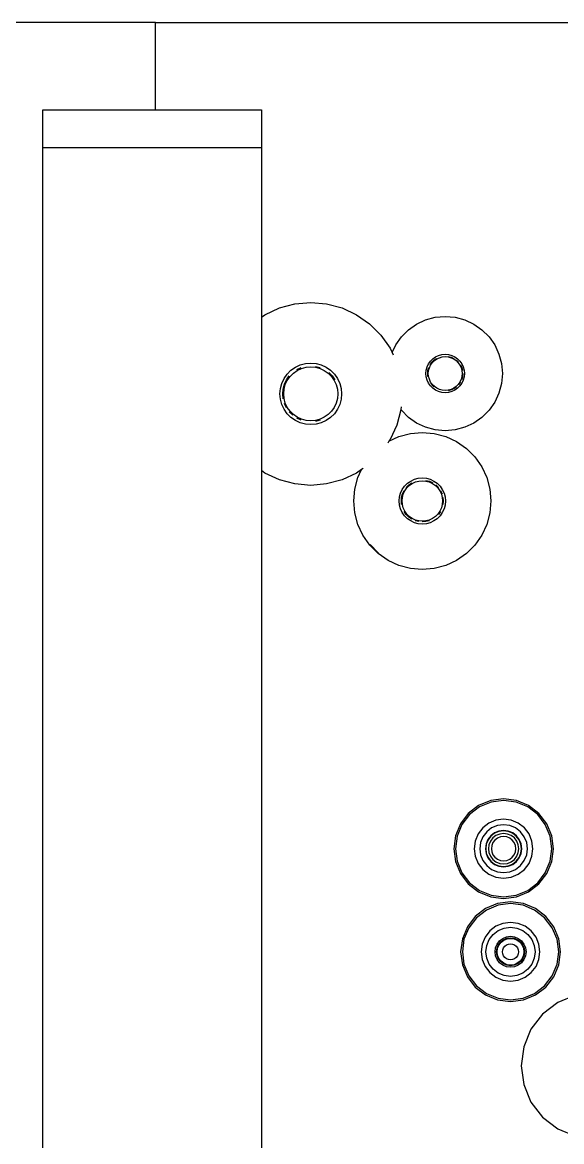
# Model space of a CAD drawing. Header units: metres. Extents: x 217 to 1422, y -179 to 129.
# Drawn here: x 1357.719 to 1358.089, y 64.694 to 65.462 of the extents above; entities that cross this region are included whole.
import ezdxf

# ---------------------------------------------------------------- set-up
doc = ezdxf.new("R2010")
doc.units = ezdxf.units.M
doc.header["$LTSCALE"] = 0.5
doc.header["$MEASUREMENT"] = 0
doc.layers.add('+1', color=255, linetype='Continuous')

# ---------------------------------------------------------------- blocks, each defined once
blk = doc.blocks.new('Chemistry Lab table pl')
at = {"layer": '+1', "transparency": 33554687}
for p, q in [((2.27776, 4.09844), (2.27776, 4.77344)), ((2.94554, 4.38648), (2.95054, 4.37438)), ((3.03737, 4.37438), (3.04238, 4.38648)), ((2.9069, 4.37507), (2.89865, 4.37165)), ((2.9072, 4.37395), (2.89923, 4.37065)), ((2.91576, 4.37624), (2.9069, 4.37507)), ((2.91576, 4.37508), (2.9072, 4.37395)), ((2.92462, 4.37507), (2.91576, 4.37624)), ((2.92432, 4.37395), (2.91576, 4.37508)), ((2.9323, 4.37065), (2.92432, 4.37395)), ((2.93287, 4.37165), (2.92462, 4.37507)), ((2.95054, 4.37438), (2.95851, 4.364)), ((3.02941, 4.364), (3.03737, 4.37438)), ((2.82788, 4.36688), (2.82079, 4.36144)), ((2.82845, 4.36588), (2.82161, 4.36063)), ((2.83613, 4.3703), (2.82788, 4.36688)), ((2.83643, 4.36918), (2.82845, 4.36588)), ((2.84499, 4.37147), (2.83613, 4.3703)), ((2.84499, 4.37031), (2.83643, 4.36918)), ((2.85385, 4.3703), (2.84499, 4.37147)), ((2.85355, 4.36918), (2.84499, 4.37031)), ((2.86152, 4.36588), (2.85355, 4.36918)), ((2.8621, 4.36688), (2.85385, 4.3703)), ((2.86837, 4.36063), (2.86152, 4.36588)), ((2.86919, 4.36144), (2.8621, 4.36688)), ((2.89156, 4.36621), (2.88612, 4.35912)), ((2.89238, 4.36539), (2.88712, 4.35855)), ((2.89865, 4.37165), (2.89156, 4.36621)), ((2.89923, 4.37065), (2.89238, 4.36539)), ((2.93914, 4.36539), (2.9323, 4.37065)), ((2.93996, 4.36621), (2.93287, 4.37165)), ((2.9444, 4.35855), (2.93914, 4.36539)), ((2.9454, 4.35912), (2.93996, 4.36621)), ((2.82079, 4.36144), (2.81535, 4.35436)), ((2.82161, 4.36063), (2.81635, 4.35378)), ((2.83977, 4.35673), (2.8349, 4.35471)), ((2.84499, 4.35741), (2.83977, 4.35673)), ((2.85021, 4.35673), (2.84499, 4.35741)), ((2.85507, 4.35471), (2.85021, 4.35673)), ((2.87362, 4.35378), (2.86837, 4.36063)), ((2.87463, 4.35436), (2.86919, 4.36144)), ((2.88612, 4.35912), (2.8827, 4.35087)), ((2.88712, 4.35855), (2.88382, 4.35057)), ((2.90568, 4.35948), (2.9015, 4.35627)), ((2.90384, 4.35394), (2.90733, 4.35662)), ((2.91054, 4.3615), (2.90568, 4.35948)), ((2.90733, 4.35662), (2.9114, 4.3583)), ((2.91576, 4.36218), (2.91054, 4.3615)), ((2.9114, 4.3583), (2.91576, 4.35888)), ((2.92098, 4.3615), (2.91576, 4.36218)), ((2.91576, 4.35888), (2.92013, 4.3583)), ((2.92013, 4.3583), (2.92419, 4.35662)), ((2.92585, 4.35948), (2.92098, 4.3615)), ((2.92419, 4.35662), (2.92769, 4.35394)), ((2.93002, 4.35627), (2.92585, 4.35948)), ((2.9477, 4.35057), (2.9444, 4.35855)), ((2.94882, 4.35087), (2.9454, 4.35912)), ((2.95851, 4.364), (2.96889, 4.35604)), ((3.01902, 4.35604), (3.02941, 4.364)), ((2.81535, 4.35436), (2.81193, 4.3461)), ((2.81635, 4.35378), (2.81305, 4.3458)), ((2.83073, 4.35151), (2.82752, 4.34733)), ((2.8349, 4.35471), (2.83073, 4.35151)), ((2.83339, 4.34884), (2.83079, 4.34544)), ((2.83679, 4.35145), (2.83339, 4.34884)), ((2.84074, 4.35308), (2.83679, 4.35145)), ((2.84176, 4.34928), (2.83876, 4.34804)), ((2.84181, 4.3491), (2.83885, 4.34788)), ((2.84499, 4.35364), (2.84074, 4.35308)), ((2.84499, 4.3497), (2.84176, 4.34928)), ((2.84499, 4.34952), (2.84181, 4.3491)), ((2.84923, 4.35308), (2.84499, 4.35364)), ((2.84821, 4.34928), (2.84499, 4.3497)), ((2.84817, 4.3491), (2.84499, 4.34952)), ((2.85113, 4.34788), (2.84817, 4.3491)), ((2.85122, 4.34804), (2.84821, 4.34928)), ((2.85319, 4.35145), (2.84923, 4.35308)), ((2.85658, 4.34884), (2.85319, 4.35145)), ((2.85925, 4.35151), (2.85507, 4.35471)), ((2.85919, 4.34544), (2.85658, 4.34884)), ((2.86246, 4.34733), (2.85925, 4.35151)), ((2.87693, 4.3458), (2.87362, 4.35378)), ((2.87804, 4.3461), (2.87463, 4.35436)), ((2.8827, 4.35087), (2.88154, 4.34201)), ((2.88382, 4.35057), (2.88269, 4.34201)), ((2.89829, 4.3521), (2.89628, 4.34723)), ((2.9015, 4.35627), (2.89829, 4.3521)), ((2.89947, 4.34638), (2.90116, 4.35044)), ((2.90116, 4.35044), (2.90384, 4.35394)), ((2.90657, 4.34732), (2.90825, 4.34952)), ((2.90748, 4.34679), (2.909, 4.34877)), ((2.90825, 4.34952), (2.91045, 4.35121)), ((2.909, 4.34877), (2.91098, 4.35029)), ((2.90928, 4.3485), (2.91118, 4.34995)), ((2.91045, 4.35121), (2.91301, 4.35227)), ((2.91098, 4.35029), (2.91329, 4.35125)), ((2.91118, 4.34995), (2.91339, 4.35087)), ((2.91301, 4.35227), (2.91576, 4.35263)), ((2.91329, 4.35125), (2.91576, 4.35157)), ((2.91339, 4.35087), (2.91576, 4.35118)), ((2.91576, 4.35263), (2.91851, 4.35227)), ((2.91576, 4.35157), (2.91824, 4.35125)), ((2.91576, 4.35118), (2.91813, 4.35087)), ((2.91813, 4.35087), (2.92035, 4.34995)), ((2.91824, 4.35125), (2.92054, 4.35029)), ((2.91851, 4.35227), (2.92107, 4.35121)), ((2.92035, 4.34995), (2.92224, 4.3485)), ((2.92054, 4.35029), (2.92252, 4.34877)), ((2.92101, 4.35109), (2.92318, 4.34943)), ((2.92107, 4.35121), (2.92327, 4.34952)), ((2.92252, 4.34877), (2.92404, 4.34679)), ((2.92327, 4.34952), (2.92496, 4.34732)), ((2.92769, 4.35394), (2.93037, 4.35044)), ((2.93323, 4.3521), (2.93002, 4.35627)), ((2.93037, 4.35044), (2.93205, 4.34638)), ((2.93524, 4.34723), (2.93323, 4.3521)), ((2.94883, 4.34201), (2.9477, 4.35057)), ((2.94998, 4.34201), (2.94882, 4.35087)), ((2.96889, 4.35604), (2.98098, 4.35103)), ((2.98098, 4.35103), (2.99396, 4.34932)), ((2.99396, 4.34932), (3.00693, 4.35103)), ((3.00693, 4.35103), (3.01902, 4.35604)), ((2.81193, 4.3461), (2.81076, 4.33724)), ((2.81305, 4.3458), (2.81192, 4.33724)), ((2.82551, 4.34246), (2.82482, 4.33724)), ((2.82752, 4.34733), (2.82551, 4.34246)), ((2.82915, 4.34149), (2.82859, 4.33724)), ((2.83079, 4.34544), (2.82915, 4.34149)), ((2.8342, 4.34347), (2.83295, 4.34047)), ((2.83435, 4.34338), (2.83313, 4.34042)), ((2.83618, 4.34606), (2.8342, 4.34347)), ((2.83631, 4.34593), (2.83435, 4.34338)), ((2.83596, 4.34246), (2.83492, 4.33994)), ((2.83762, 4.34462), (2.83596, 4.34246)), ((2.83876, 4.34804), (2.83618, 4.34606)), ((2.83885, 4.34788), (2.83631, 4.34593)), ((2.83771, 4.34145), (2.83687, 4.33942)), ((2.83978, 4.34627), (2.83762, 4.34462)), ((2.83904, 4.34319), (2.83771, 4.34145)), ((2.84078, 4.34452), (2.83904, 4.34319)), ((2.84229, 4.34731), (2.83978, 4.34627)), ((2.84281, 4.34536), (2.84078, 4.34452)), ((2.84499, 4.34767), (2.84229, 4.34731)), ((2.84499, 4.34565), (2.84281, 4.34536)), ((2.84769, 4.34731), (2.84499, 4.34767)), ((2.84716, 4.34536), (2.84499, 4.34565)), ((2.84919, 4.34452), (2.84716, 4.34536)), ((2.8502, 4.34627), (2.84769, 4.34731)), ((2.85093, 4.34319), (2.84919, 4.34452)), ((2.85236, 4.34462), (2.8502, 4.34627)), ((2.85227, 4.34145), (2.85093, 4.34319)), ((2.85367, 4.34593), (2.85113, 4.34788)), ((2.8538, 4.34606), (2.85122, 4.34804)), ((2.85311, 4.33942), (2.85227, 4.34145)), ((2.85402, 4.34246), (2.85236, 4.34462)), ((2.85562, 4.34338), (2.85367, 4.34593)), ((2.85578, 4.34347), (2.8538, 4.34606)), ((2.85506, 4.33994), (2.85402, 4.34246)), ((2.85685, 4.34042), (2.85562, 4.34338)), ((2.85702, 4.34047), (2.85578, 4.34347)), ((2.86083, 4.34149), (2.85919, 4.34544)), ((2.86139, 4.33724), (2.86083, 4.34149)), ((2.86447, 4.34246), (2.86246, 4.34733)), ((2.86516, 4.33724), (2.86447, 4.34246)), ((2.87805, 4.33724), (2.87693, 4.3458)), ((2.87921, 4.33724), (2.87804, 4.3461)), ((2.88154, 4.34201), (2.8827, 4.33315)), ((2.88269, 4.34201), (2.88382, 4.33345)), ((2.89628, 4.34723), (2.89559, 4.34201)), ((2.89559, 4.34201), (2.89628, 4.33679)), ((2.8989, 4.34201), (2.89947, 4.34638)), ((2.89947, 4.33765), (2.8989, 4.34201)), ((2.90514, 4.34201), (2.90551, 4.34476)), ((2.90551, 4.33926), (2.90514, 4.34201)), ((2.90551, 4.34476), (2.90657, 4.34732)), ((2.9062, 4.34201), (2.90653, 4.34449)), ((2.90653, 4.33954), (2.9062, 4.34201)), ((2.90653, 4.34449), (2.90748, 4.34679)), ((2.90659, 4.34201), (2.90691, 4.34439)), ((2.90691, 4.33964), (2.90659, 4.34201)), ((2.90691, 4.34439), (2.90782, 4.3466)), ((2.90782, 4.3466), (2.90928, 4.3485)), ((2.91029, 4.34201), (2.91048, 4.34343)), ((2.91048, 4.3406), (2.91029, 4.34201)), ((2.91048, 4.34343), (2.91102, 4.34475)), ((2.91102, 4.34475), (2.91189, 4.34588)), ((2.91189, 4.34588), (2.91303, 4.34675)), ((2.91303, 4.34675), (2.91435, 4.3473)), ((2.91435, 4.3473), (2.91576, 4.34749)), ((2.91576, 4.34749), (2.91718, 4.3473)), ((2.91718, 4.3473), (2.9185, 4.34675)), ((2.9185, 4.34675), (2.91963, 4.34588)), ((2.91963, 4.34588), (2.9205, 4.34475)), ((2.9205, 4.34475), (2.92105, 4.34343)), ((2.92105, 4.34343), (2.92123, 4.34201)), ((2.92123, 4.34201), (2.92105, 4.3406)), ((2.92224, 4.3485), (2.9237, 4.3466)), ((2.9237, 4.3466), (2.92462, 4.34439)), ((2.92404, 4.34679), (2.925, 4.34449)), ((2.92462, 4.34439), (2.92493, 4.34201)), ((2.92493, 4.34201), (2.92462, 4.33964)), ((2.92496, 4.34732), (2.92602, 4.34476)), ((2.925, 4.34449), (2.92532, 4.34201)), ((2.92532, 4.34201), (2.925, 4.33954)), ((2.92602, 4.34476), (2.92638, 4.34201)), ((2.92638, 4.34201), (2.92602, 4.33926)), ((2.93205, 4.34638), (2.93263, 4.34201)), ((2.93263, 4.34201), (2.93205, 4.33765)), ((2.93593, 4.34201), (2.93524, 4.34723)), ((2.93524, 4.33679), (2.93593, 4.34201)), ((2.9477, 4.33345), (2.94883, 4.34201)), ((2.94882, 4.33315), (2.94998, 4.34201)), ((2.49921, 4.33118), (2.50541, 4.33407)), ((2.50541, 4.33407), (2.51201, 4.33584)), ((2.51201, 4.33584), (2.51883, 4.33644)), ((2.51883, 4.33644), (2.52564, 4.33584)), ((2.52564, 4.33584), (2.53225, 4.33407)), ((2.53225, 4.33407), (2.53845, 4.33118)), ((2.81076, 4.33724), (2.81193, 4.32839)), ((2.81192, 4.33724), (2.81305, 4.32869)), ((2.82482, 4.33724), (2.82551, 4.33202)), ((2.82859, 4.33724), (2.82915, 4.333)), ((2.83295, 4.34047), (2.83253, 4.33724)), ((2.83253, 4.33724), (2.83295, 4.33402)), ((2.83313, 4.34042), (2.83271, 4.33724)), ((2.83271, 4.33724), (2.83313, 4.33407)), ((2.83295, 4.33402), (2.8342, 4.33101)), ((2.83313, 4.33407), (2.83435, 4.33111)), ((2.83492, 4.33994), (2.83456, 4.33724)), ((2.83456, 4.33724), (2.83492, 4.33455)), ((2.83492, 4.33455), (2.83596, 4.33203)), ((2.83687, 4.33942), (2.83658, 4.33724)), ((2.83658, 4.33724), (2.83687, 4.33507)), ((2.83687, 4.33507), (2.83771, 4.33304)), ((2.85227, 4.33304), (2.85311, 4.33507)), ((2.85339, 4.33724), (2.85311, 4.33942)), ((2.85311, 4.33507), (2.85339, 4.33724)), ((2.85402, 4.33203), (2.85506, 4.33455)), ((2.85541, 4.33724), (2.85506, 4.33994)), ((2.85506, 4.33455), (2.85541, 4.33724)), ((2.85562, 4.33111), (2.85685, 4.33407)), ((2.85578, 4.33101), (2.85702, 4.33402)), ((2.85727, 4.33724), (2.85685, 4.34042)), ((2.85685, 4.33407), (2.85727, 4.33724)), ((2.85745, 4.33724), (2.85702, 4.34047)), ((2.85702, 4.33402), (2.85745, 4.33724)), ((2.86083, 4.333), (2.86139, 4.33724)), ((2.86447, 4.33202), (2.86516, 4.33724)), ((2.87693, 4.32869), (2.87805, 4.33724)), ((2.87804, 4.32839), (2.87921, 4.33724)), ((2.88382, 4.33345), (2.88712, 4.32548)), ((2.89628, 4.33679), (2.89829, 4.33193)), ((2.90116, 4.33358), (2.89947, 4.33765)), ((2.90384, 4.33009), (2.90116, 4.33358)), ((2.90657, 4.3367), (2.90551, 4.33926)), ((2.90748, 4.33723), (2.90653, 4.33954)), ((2.90825, 4.3345), (2.90657, 4.3367)), ((2.90782, 4.33743), (2.90691, 4.33964)), ((2.909, 4.33525), (2.90748, 4.33723)), ((2.90928, 4.33553), (2.90782, 4.33743)), ((2.91045, 4.33282), (2.90825, 4.3345)), ((2.91098, 4.33373), (2.909, 4.33525)), ((2.91118, 4.33407), (2.90928, 4.33553)), ((2.91102, 4.33928), (2.91048, 4.3406)), ((2.91329, 4.33278), (2.91098, 4.33373)), ((2.91189, 4.33814), (2.91102, 4.33928)), ((2.91339, 4.33316), (2.91118, 4.33407)), ((2.91303, 4.33727), (2.91189, 4.33814)), ((2.91435, 4.33673), (2.91303, 4.33727)), ((2.91576, 4.33654), (2.91435, 4.33673)), ((2.91718, 4.33673), (2.91576, 4.33654)), ((2.9185, 4.33727), (2.91718, 4.33673)), ((2.92035, 4.33407), (2.91813, 4.33316)), ((2.92054, 4.33373), (2.91824, 4.33278)), ((2.91963, 4.33814), (2.9185, 4.33727)), ((2.9205, 4.33928), (2.91963, 4.33814)), ((2.92224, 4.33553), (2.92035, 4.33407)), ((2.92105, 4.3406), (2.9205, 4.33928)), ((2.92252, 4.33525), (2.92054, 4.33373)), ((2.92327, 4.3345), (2.92107, 4.33282)), ((2.9237, 4.33743), (2.92224, 4.33553)), ((2.92404, 4.33723), (2.92252, 4.33525)), ((2.92496, 4.3367), (2.92327, 4.3345)), ((2.92462, 4.33964), (2.9237, 4.33743)), ((2.925, 4.33954), (2.92404, 4.33723)), ((2.92602, 4.33926), (2.92496, 4.3367)), ((2.93037, 4.33358), (2.92769, 4.33009)), ((2.93205, 4.33765), (2.93037, 4.33358)), ((2.93323, 4.33193), (2.93524, 4.33679)), ((2.9444, 4.32548), (2.9477, 4.33345)), ((2.48877, 4.32242), (2.4936, 4.32726)), ((2.4936, 4.32726), (2.49921, 4.33118)), ((2.53845, 4.33118), (2.54405, 4.32726)), ((2.54405, 4.32726), (2.54889, 4.32242)), ((2.58278, 4.32227), (2.59022, 4.32574)), ((2.59022, 4.32574), (2.59814, 4.32786)), ((2.59814, 4.32786), (2.60632, 4.32858)), ((2.60632, 4.32858), (2.6145, 4.32786)), ((2.6145, 4.32786), (2.62242, 4.32574)), ((2.62242, 4.32574), (2.62986, 4.32227)), ((2.81193, 4.32839), (2.81535, 4.32013)), ((2.81305, 4.32869), (2.81635, 4.32071)), ((2.82551, 4.33202), (2.82752, 4.32716)), ((2.82752, 4.32716), (2.83073, 4.32298)), ((2.82915, 4.333), (2.83079, 4.32905)), ((2.83079, 4.32905), (2.83339, 4.32565)), ((2.8342, 4.33101), (2.83618, 4.32843)), ((2.83435, 4.33111), (2.83631, 4.32856)), ((2.83596, 4.33203), (2.83762, 4.32987)), ((2.83618, 4.32843), (2.83876, 4.32645)), ((2.83631, 4.32856), (2.83885, 4.32661)), ((2.83762, 4.32987), (2.83978, 4.32822)), ((2.83771, 4.33304), (2.83904, 4.3313)), ((2.83876, 4.32645), (2.84176, 4.32521)), ((2.83885, 4.32661), (2.84181, 4.32538)), ((2.83904, 4.3313), (2.84078, 4.32996)), ((2.83978, 4.32822), (2.84229, 4.32717)), ((2.84078, 4.32996), (2.84281, 4.32912)), ((2.84229, 4.32717), (2.84499, 4.32682)), ((2.84281, 4.32912), (2.84499, 4.32884)), ((2.84499, 4.32884), (2.84716, 4.32912)), ((2.84499, 4.32682), (2.84769, 4.32717)), ((2.84716, 4.32912), (2.84919, 4.32996)), ((2.84769, 4.32717), (2.8502, 4.32822)), ((2.84817, 4.32538), (2.85113, 4.32661)), ((2.84821, 4.32521), (2.85122, 4.32645)), ((2.84919, 4.32996), (2.85093, 4.3313)), ((2.8502, 4.32822), (2.85236, 4.32987)), ((2.85093, 4.3313), (2.85227, 4.33304)), ((2.85113, 4.32661), (2.85367, 4.32856)), ((2.85122, 4.32645), (2.8538, 4.32843)), ((2.85236, 4.32987), (2.85402, 4.33203)), ((2.85367, 4.32856), (2.85562, 4.33111)), ((2.8538, 4.32843), (2.85578, 4.33101)), ((2.85658, 4.32565), (2.85919, 4.32905)), ((2.85919, 4.32905), (2.86083, 4.333)), ((2.85925, 4.32298), (2.86246, 4.32716)), ((2.86246, 4.32716), (2.86447, 4.33202)), ((2.87362, 4.32071), (2.87693, 4.32869)), ((2.87463, 4.32013), (2.87804, 4.32839)), ((2.8827, 4.33315), (2.88612, 4.3249)), ((2.89829, 4.33193), (2.9015, 4.32775)), ((2.9015, 4.32775), (2.90568, 4.32454)), ((2.90733, 4.32741), (2.90384, 4.33009)), ((2.9114, 4.32572), (2.90733, 4.32741)), ((2.91301, 4.33176), (2.91045, 4.33282)), ((2.91576, 4.32515), (2.9114, 4.32572)), ((2.91576, 4.33139), (2.91301, 4.33176)), ((2.91576, 4.33245), (2.91329, 4.33278)), ((2.91576, 4.33284), (2.91339, 4.33316)), ((2.91813, 4.33316), (2.91576, 4.33284)), ((2.91824, 4.33278), (2.91576, 4.33245)), ((2.91851, 4.33176), (2.91576, 4.33139)), ((2.92013, 4.32572), (2.91576, 4.32515)), ((2.92107, 4.33282), (2.91851, 4.33176)), ((2.92419, 4.32741), (2.92013, 4.32572)), ((2.92769, 4.33009), (2.92419, 4.32741)), ((2.92585, 4.32454), (2.93002, 4.32775)), ((2.93002, 4.32775), (2.93323, 4.33193)), ((2.9454, 4.3249), (2.94882, 4.33315)), ((2.48484, 4.31682), (2.48877, 4.32242)), ((2.54889, 4.32242), (2.55281, 4.31682)), ((2.57605, 4.31756), (2.58278, 4.32227)), ((2.62986, 4.32227), (2.63659, 4.31756)), ((2.81535, 4.32013), (2.82079, 4.31305)), ((2.81635, 4.32071), (2.82161, 4.31386)), ((2.83073, 4.32298), (2.8349, 4.31978)), ((2.83339, 4.32565), (2.83679, 4.32304)), ((2.8349, 4.31978), (2.83977, 4.31776)), ((2.83679, 4.32304), (2.84074, 4.32141)), ((2.84074, 4.32141), (2.84499, 4.32085)), ((2.84176, 4.32521), (2.84499, 4.32478)), ((2.84181, 4.32538), (2.84499, 4.32497)), ((2.84499, 4.32497), (2.84817, 4.32538)), ((2.84499, 4.32478), (2.84821, 4.32521)), ((2.84499, 4.32085), (2.84923, 4.32141)), ((2.84923, 4.32141), (2.85319, 4.32304)), ((2.85021, 4.31776), (2.85507, 4.31978)), ((2.85319, 4.32304), (2.85658, 4.32565)), ((2.85507, 4.31978), (2.85925, 4.32298)), ((2.86837, 4.31386), (2.87362, 4.32071)), ((2.86919, 4.31305), (2.87463, 4.32013)), ((2.88612, 4.3249), (2.89156, 4.31781)), ((2.88712, 4.32548), (2.89238, 4.31863)), ((2.89238, 4.31863), (2.89923, 4.31338)), ((2.90568, 4.32454), (2.91054, 4.32253)), ((2.91054, 4.32253), (2.91576, 4.32184)), ((2.91576, 4.32184), (2.92098, 4.32253)), ((2.92098, 4.32253), (2.92585, 4.32454)), ((2.9323, 4.31338), (2.93914, 4.31863)), ((2.93914, 4.31863), (2.9444, 4.32548)), ((2.93996, 4.31781), (2.9454, 4.3249)), ((2.48018, 4.30402), (2.48195, 4.31062)), ((2.48195, 4.31062), (2.48484, 4.31682)), ((2.51653, 4.3102), (2.51883, 4.3104)), ((2.51883, 4.3104), (2.52112, 4.3102)), ((2.55281, 4.31682), (2.5557, 4.31062)), ((2.5557, 4.31062), (2.55747, 4.30402)), ((2.56554, 4.30504), (2.57025, 4.31176)), ((2.57025, 4.31176), (2.57605, 4.31756)), ((2.63659, 4.31756), (2.64239, 4.31176)), ((2.64239, 4.31176), (2.6471, 4.30504)), ((2.82079, 4.31305), (2.82788, 4.30761)), ((2.82161, 4.31386), (2.82845, 4.30861)), ((2.83977, 4.31776), (2.84499, 4.31707)), ((2.84499, 4.31707), (2.85021, 4.31776)), ((2.86152, 4.30861), (2.86837, 4.31386)), ((2.8621, 4.30761), (2.86919, 4.31305)), ((2.89156, 4.31781), (2.89865, 4.31237)), ((2.89865, 4.31237), (2.9069, 4.30896)), ((2.89923, 4.31338), (2.9072, 4.31007)), ((2.92432, 4.31007), (2.9323, 4.31338)), ((2.92462, 4.30896), (2.93287, 4.31237)), ((2.93287, 4.31237), (2.93996, 4.31781)), ((2.47959, 4.2972), (2.48018, 4.30402)), ((2.50642, 4.30172), (2.5074, 4.3038)), ((2.5074, 4.3038), (2.50871, 4.30569)), ((2.50755, 4.30131), (2.50843, 4.3032)), ((2.50793, 4.30117), (2.50878, 4.303)), ((2.50871, 4.30569), (2.51034, 4.30731)), ((2.50878, 4.303), (2.50994, 4.30466)), ((2.50963, 4.30492), (2.51111, 4.30639)), ((2.50994, 4.30466), (2.51137, 4.30609)), ((2.51034, 4.30731), (2.51223, 4.30863)), ((2.51137, 4.30609), (2.51303, 4.30725)), ((2.51223, 4.30863), (2.51431, 4.30961)), ((2.51283, 4.30759), (2.51472, 4.30848)), ((2.51303, 4.30725), (2.51486, 4.3081)), ((2.51431, 4.30961), (2.51653, 4.3102)), ((2.51472, 4.30848), (2.51674, 4.30902)), ((2.51486, 4.3081), (2.51681, 4.30863)), ((2.51681, 4.30863), (2.51883, 4.3088)), ((2.51883, 4.3092), (2.52091, 4.30902)), ((2.51883, 4.3088), (2.52084, 4.30863)), ((2.52084, 4.30863), (2.52279, 4.3081)), ((2.52091, 4.30902), (2.52293, 4.30848)), ((2.52112, 4.3102), (2.52334, 4.30961)), ((2.52279, 4.3081), (2.52463, 4.30725)), ((2.52334, 4.30961), (2.52543, 4.30863)), ((2.52463, 4.30725), (2.52628, 4.30609)), ((2.52483, 4.30759), (2.52654, 4.30639)), ((2.52543, 4.30863), (2.52731, 4.30731)), ((2.52628, 4.30609), (2.52771, 4.30466)), ((2.52731, 4.30731), (2.52894, 4.30569)), ((2.52771, 4.30466), (2.52887, 4.303)), ((2.52802, 4.30491), (2.52922, 4.3032)), ((2.52887, 4.303), (2.52973, 4.30117)), ((2.52894, 4.30569), (2.53026, 4.3038)), ((2.52922, 4.3032), (2.5301, 4.30131)), ((2.53026, 4.3038), (2.53123, 4.30172)), ((2.55747, 4.30402), (2.55807, 4.2972)), ((2.56207, 4.2976), (2.56554, 4.30504)), ((2.6471, 4.30504), (2.65057, 4.2976)), ((2.82788, 4.30761), (2.83613, 4.30419)), ((2.82845, 4.30861), (2.83643, 4.3053)), ((2.83613, 4.30419), (2.84499, 4.30302)), ((2.83643, 4.3053), (2.84499, 4.30418)), ((2.84499, 4.30418), (2.85355, 4.3053)), ((2.84499, 4.30302), (2.85385, 4.30419)), ((2.85355, 4.3053), (2.86152, 4.30861)), ((2.85385, 4.30419), (2.8621, 4.30761)), ((2.9069, 4.30896), (2.91576, 4.30779)), ((2.9072, 4.31007), (2.91576, 4.30895)), ((2.91576, 4.30895), (2.92432, 4.31007)), ((2.91576, 4.30779), (2.92462, 4.30896)), ((2.48018, 4.29039), (2.47959, 4.2972)), ((2.50563, 4.2972), (2.50583, 4.29949)), ((2.50583, 4.29491), (2.50563, 4.2972)), ((2.50583, 4.29949), (2.50642, 4.30172)), ((2.50701, 4.29929), (2.50755, 4.30131)), ((2.50723, 4.2972), (2.5074, 4.29922)), ((2.5074, 4.29519), (2.50723, 4.2972)), ((2.5074, 4.29922), (2.50793, 4.30117)), ((2.50793, 4.29323), (2.5074, 4.29519)), ((2.52973, 4.30117), (2.53025, 4.29922)), ((2.53025, 4.29519), (2.52973, 4.29323)), ((2.5301, 4.30131), (2.53064, 4.29929)), ((2.53025, 4.29922), (2.53043, 4.2972)), ((2.53043, 4.2972), (2.53025, 4.29519)), ((2.53123, 4.30172), (2.53183, 4.29949)), ((2.53183, 4.29949), (2.53203, 4.2972)), ((2.53203, 4.2972), (2.53183, 4.29491)), ((2.55807, 4.2972), (2.55747, 4.29039)), ((2.55995, 4.28967), (2.56207, 4.2976)), ((2.59614, 4.29363), (2.5984, 4.29521)), ((2.5984, 4.29521), (2.6009, 4.29638)), ((2.59912, 4.29396), (2.60139, 4.29502)), ((2.6009, 4.29638), (2.60357, 4.29709)), ((2.60156, 4.29457), (2.6039, 4.2952)), ((2.60357, 4.29709), (2.60632, 4.29733)), ((2.60382, 4.29567), (2.60632, 4.29589)), ((2.6039, 4.2952), (2.60632, 4.29541)), ((2.60632, 4.29733), (2.60907, 4.29709)), ((2.60632, 4.29589), (2.60882, 4.29567)), ((2.60632, 4.29541), (2.60874, 4.2952)), ((2.60874, 4.2952), (2.61108, 4.29457)), ((2.60907, 4.29709), (2.61174, 4.29638)), ((2.61174, 4.29638), (2.61424, 4.29521)), ((2.61424, 4.29521), (2.6165, 4.29363)), ((2.65057, 4.2976), (2.65269, 4.28967)), ((2.48195, 4.28378), (2.48018, 4.29039)), ((2.50642, 4.29269), (2.50583, 4.29491)), ((2.5074, 4.2906), (2.50642, 4.29269)), ((2.50871, 4.28872), (2.5074, 4.2906)), ((2.50878, 4.2914), (2.50793, 4.29323)), ((2.50963, 4.28949), (2.50843, 4.2912)), ((2.51034, 4.28709), (2.50871, 4.28872)), ((2.50994, 4.28974), (2.50878, 4.2914)), ((2.51111, 4.28801), (2.50963, 4.28949)), ((2.51137, 4.28832), (2.50994, 4.28974)), ((2.51283, 4.28681), (2.51111, 4.28801)), ((2.51303, 4.28716), (2.51137, 4.28832)), ((2.52628, 4.28832), (2.52463, 4.28716)), ((2.52771, 4.28974), (2.52628, 4.28832)), ((2.52802, 4.28949), (2.52654, 4.28801)), ((2.52894, 4.28872), (2.52731, 4.28709)), ((2.52887, 4.2914), (2.52771, 4.28974)), ((2.52973, 4.29323), (2.52887, 4.2914)), ((2.53026, 4.2906), (2.52894, 4.28872)), ((2.53123, 4.29269), (2.53026, 4.2906)), ((2.53183, 4.29491), (2.53123, 4.29269)), ((2.55747, 4.29039), (2.5557, 4.28378)), ((2.55923, 4.28149), (2.55995, 4.28967)), ((2.59143, 4.28691), (2.5926, 4.28941)), ((2.5926, 4.28941), (2.59419, 4.29167)), ((2.59279, 4.28642), (2.59385, 4.28869)), ((2.59324, 4.28625), (2.59426, 4.28845)), ((2.59419, 4.29167), (2.59614, 4.29363)), ((2.59426, 4.28845), (2.59566, 4.29044)), ((2.59529, 4.29075), (2.59706, 4.29252)), ((2.59566, 4.29044), (2.59737, 4.29216)), ((2.59737, 4.29216), (2.59936, 4.29355)), ((2.59936, 4.29355), (2.60156, 4.29457)), ((2.61108, 4.29457), (2.61328, 4.29355)), ((2.61328, 4.29355), (2.61527, 4.29216)), ((2.61352, 4.29396), (2.61558, 4.29252)), ((2.61527, 4.29216), (2.61698, 4.29044)), ((2.6165, 4.29363), (2.61845, 4.29167)), ((2.61698, 4.29044), (2.61837, 4.28845)), ((2.61837, 4.28845), (2.6194, 4.28625)), ((2.61845, 4.29167), (2.62004, 4.28941)), ((2.62004, 4.28941), (2.6212, 4.28691)), ((2.65269, 4.28967), (2.65341, 4.28149)), ((2.48484, 4.27758), (2.48195, 4.28378)), ((2.51223, 4.28577), (2.51034, 4.28709)), ((2.51431, 4.2848), (2.51223, 4.28577)), ((2.51486, 4.2863), (2.51303, 4.28716)), ((2.51653, 4.2842), (2.51431, 4.2848)), ((2.51674, 4.28538), (2.51472, 4.28593)), ((2.51681, 4.28578), (2.51486, 4.2863)), ((2.51883, 4.284), (2.51653, 4.2842)), ((2.51883, 4.2852), (2.51674, 4.28538)), ((2.51883, 4.2856), (2.51681, 4.28578)), ((2.52084, 4.28578), (2.51883, 4.2856)), ((2.52091, 4.28538), (2.51883, 4.2852)), ((2.52112, 4.2842), (2.51883, 4.284)), ((2.52279, 4.2863), (2.52084, 4.28578)), ((2.52334, 4.2848), (2.52112, 4.2842)), ((2.52463, 4.28716), (2.52279, 4.2863)), ((2.52543, 4.28577), (2.52334, 4.2848)), ((2.52731, 4.28709), (2.52543, 4.28577)), ((2.5557, 4.28378), (2.55281, 4.27758)), ((2.55995, 4.27332), (2.55923, 4.28149)), ((2.59048, 4.28149), (2.59072, 4.28424)), ((2.59072, 4.27874), (2.59048, 4.28149)), ((2.59072, 4.28424), (2.59143, 4.28691)), ((2.59214, 4.28399), (2.59279, 4.28642)), ((2.5924, 4.28149), (2.59261, 4.28391)), ((2.59261, 4.27907), (2.5924, 4.28149)), ((2.59261, 4.28391), (2.59324, 4.28625)), ((2.6194, 4.28625), (2.62003, 4.28391)), ((2.61985, 4.28642), (2.6205, 4.28399)), ((2.62003, 4.28391), (2.62024, 4.28149)), ((2.62024, 4.28149), (2.62003, 4.27907)), ((2.6205, 4.28399), (2.62072, 4.28149)), ((2.6212, 4.28691), (2.62192, 4.28424)), ((2.62192, 4.28424), (2.62216, 4.28149)), ((2.62216, 4.28149), (2.62192, 4.27874)), ((2.65341, 4.28149), (2.65269, 4.27332)), ((2.48877, 4.27198), (2.48484, 4.27758)), ((2.4936, 4.26714), (2.48877, 4.27198)), ((2.54889, 4.27198), (2.54405, 4.26714)), ((2.55281, 4.27758), (2.54889, 4.27198)), ((2.56207, 4.26539), (2.55995, 4.27332)), ((2.59143, 4.27607), (2.59072, 4.27874)), ((2.5926, 4.27357), (2.59143, 4.27607)), ((2.59419, 4.27131), (2.5926, 4.27357)), ((2.59324, 4.27673), (2.59261, 4.27907)), ((2.59426, 4.27453), (2.59324, 4.27673)), ((2.59529, 4.27224), (2.59385, 4.27429)), ((2.59566, 4.27254), (2.59426, 4.27453)), ((2.59706, 4.27046), (2.59529, 4.27224)), ((2.59737, 4.27083), (2.59566, 4.27254)), ((2.61698, 4.27254), (2.61527, 4.27083)), ((2.61735, 4.27224), (2.61558, 4.27046)), ((2.61837, 4.27453), (2.61698, 4.27254)), ((2.61879, 4.27429), (2.61735, 4.27224)), ((2.6194, 4.27673), (2.61837, 4.27453)), ((2.62004, 4.27357), (2.61845, 4.27131)), ((2.62003, 4.27907), (2.6194, 4.27673)), ((2.6205, 4.27899), (2.61985, 4.27657)), ((2.6212, 4.27607), (2.62004, 4.27357)), ((2.62192, 4.27874), (2.6212, 4.27607)), ((2.65269, 4.27332), (2.65057, 4.26539)), ((2.49921, 4.26322), (2.4936, 4.26714)), ((2.54175, 4.26694), (2.54354, 4.26679)), ((2.54405, 4.26714), (2.54354, 4.26679)), ((2.54354, 4.26679), (2.54369, 4.26677)), ((2.54369, 4.26677), (2.55426, 4.26394)), ((2.56525, 4.25856), (2.56207, 4.26539)), ((2.59614, 4.26936), (2.59419, 4.27131)), ((2.5984, 4.26777), (2.59614, 4.26936)), ((2.59936, 4.26944), (2.59737, 4.27083)), ((2.6009, 4.26661), (2.5984, 4.26777)), ((2.60139, 4.26796), (2.59912, 4.26902)), ((2.60156, 4.26841), (2.59936, 4.26944)), ((2.60357, 4.26589), (2.6009, 4.26661)), ((2.60382, 4.26731), (2.60139, 4.26796)), ((2.6039, 4.26778), (2.60156, 4.26841)), ((2.60632, 4.26565), (2.60357, 4.26589)), ((2.60632, 4.26709), (2.60382, 4.26731)), ((2.60632, 4.26757), (2.6039, 4.26778)), ((2.60874, 4.26778), (2.60632, 4.26757)), ((2.60882, 4.26731), (2.60632, 4.26709)), ((2.60907, 4.26589), (2.60632, 4.26565)), ((2.61108, 4.26841), (2.60874, 4.26778)), ((2.61174, 4.26661), (2.60907, 4.26589)), ((2.61328, 4.26944), (2.61108, 4.26841)), ((2.61424, 4.26777), (2.61174, 4.26661)), ((2.61527, 4.27083), (2.61328, 4.26944)), ((2.61558, 4.27046), (2.61352, 4.26902)), ((2.6165, 4.26936), (2.61424, 4.26777)), ((2.61845, 4.27131), (2.6165, 4.26936)), ((2.65057, 4.26539), (2.6471, 4.25795)), ((2.49243, 4.25304), (2.5014, 4.25932)), ((2.50449, 4.26076), (2.49921, 4.26322)), ((2.5014, 4.25932), (2.50449, 4.26076)), ((2.50449, 4.26076), (2.50587, 4.2614)), ((2.55426, 4.26394), (2.56418, 4.25932)), ((2.56418, 4.25932), (2.56525, 4.25856)), ((2.56525, 4.25856), (2.56612, 4.25796)), ((2.56612, 4.25796), (2.56596, 4.25819)), ((2.56612, 4.25796), (2.56643, 4.25774)), ((2.6471, 4.25795), (2.64239, 4.25122)), ((2.4847, 4.2453), (2.49243, 4.25304)), ((2.64202, 4.25153), (2.63628, 4.24579)), ((2.64239, 4.25122), (2.63659, 4.24542)), ((2.47842, 4.23634), (2.4847, 4.2453)), ((2.63659, 4.24542), (2.62986, 4.24071)), ((2.47379, 4.22642), (2.47842, 4.23634)), ((2.58404, 4.2408), (2.58474, 4.2398)), ((2.59022, 4.23724), (2.58474, 4.2398)), ((2.58474, 4.2398), (2.58716, 4.23634)), ((2.58716, 4.23634), (2.59179, 4.22642)), ((2.59814, 4.23512), (2.59022, 4.23724)), ((2.60632, 4.2344), (2.59814, 4.23512)), ((2.6145, 4.23512), (2.60632, 4.2344)), ((2.62242, 4.23724), (2.6145, 4.23512)), ((2.62986, 4.24071), (2.62242, 4.23724)), ((2.47096, 4.21585), (2.47379, 4.22642)), ((2.52912, 4.22574), (2.53279, 4.22606)), ((2.53279, 4.22606), (2.53646, 4.22574)), ((2.59179, 4.22642), (2.59462, 4.21585)), ((2.5145, 4.2155), (2.51661, 4.21852)), ((2.51661, 4.21852), (2.51921, 4.22112)), ((2.51808, 4.21729), (2.52045, 4.21965)), ((2.51857, 4.21687), (2.52086, 4.21916)), ((2.51921, 4.22112), (2.52223, 4.22323)), ((2.52045, 4.21965), (2.52319, 4.22157)), ((2.52086, 4.21916), (2.52351, 4.22102)), ((2.52223, 4.22323), (2.52557, 4.22479)), ((2.52351, 4.22102), (2.52644, 4.22239)), ((2.52557, 4.22479), (2.52912, 4.22574)), ((2.52644, 4.22239), (2.52957, 4.22322)), ((2.52957, 4.22322), (2.53279, 4.2235)), ((2.53279, 4.2235), (2.53601, 4.22322)), ((2.53601, 4.22322), (2.53914, 4.22239)), ((2.53646, 4.22574), (2.54001, 4.22479)), ((2.53914, 4.22239), (2.54207, 4.22102)), ((2.54001, 4.22479), (2.54335, 4.22323)), ((2.54207, 4.22102), (2.54472, 4.21916)), ((2.54335, 4.22323), (2.54637, 4.22112)), ((2.54472, 4.21916), (2.54701, 4.21687)), ((2.54637, 4.22112), (2.54897, 4.21852)), ((2.54897, 4.21852), (2.55108, 4.2155)), ((2.47001, 4.20494), (2.47096, 4.21585)), ((2.51199, 4.20861), (2.51294, 4.21217)), ((2.51294, 4.21217), (2.5145, 4.2155)), ((2.51388, 4.20828), (2.51475, 4.21151)), ((2.51451, 4.20817), (2.51535, 4.21129)), ((2.51535, 4.21129), (2.51672, 4.21422)), ((2.51672, 4.21422), (2.51857, 4.21687)), ((2.54701, 4.21687), (2.54886, 4.21422)), ((2.54886, 4.21422), (2.55023, 4.21129)), ((2.55023, 4.21129), (2.55107, 4.20817)), ((2.55083, 4.21151), (2.5517, 4.20828)), ((2.55108, 4.2155), (2.55264, 4.21217)), ((2.55264, 4.21217), (2.55359, 4.20861)), ((2.59462, 4.21585), (2.59557, 4.20494)), ((2.47096, 4.19404), (2.47001, 4.20494)), ((2.51167, 4.20494), (2.51199, 4.20861)), ((2.51199, 4.20128), (2.51167, 4.20494)), ((2.51423, 4.20494), (2.51451, 4.20817)), ((2.51451, 4.20172), (2.51423, 4.20494)), ((2.55107, 4.20817), (2.55135, 4.20494)), ((2.55135, 4.20494), (2.55107, 4.20172)), ((2.55359, 4.20861), (2.55391, 4.20494)), ((2.55391, 4.20494), (2.55359, 4.20128)), ((2.59557, 4.20494), (2.59462, 4.19404)), ((2.51294, 4.19772), (2.51199, 4.20128)), ((2.5145, 4.19438), (2.51294, 4.19772)), ((2.51535, 4.1986), (2.51451, 4.20172)), ((2.51616, 4.19534), (2.51475, 4.19838)), ((2.51672, 4.19566), (2.51535, 4.1986)), ((2.51857, 4.19301), (2.51672, 4.19566)), ((2.54886, 4.19566), (2.54701, 4.19301)), ((2.55023, 4.1986), (2.54886, 4.19566)), ((2.55083, 4.19838), (2.54942, 4.19534)), ((2.55107, 4.20172), (2.55023, 4.1986)), ((2.55264, 4.19772), (2.55108, 4.19438)), ((2.55359, 4.20128), (2.55264, 4.19772)), ((2.47379, 4.18347), (2.47096, 4.19404)), ((2.51661, 4.19137), (2.5145, 4.19438)), ((2.51921, 4.18877), (2.51661, 4.19137)), ((2.52086, 4.19073), (2.51857, 4.19301)), ((2.52223, 4.18665), (2.51921, 4.18877)), ((2.52319, 4.18832), (2.52045, 4.19024)), ((2.52351, 4.18887), (2.52086, 4.19073)), ((2.52622, 4.1869), (2.52319, 4.18832)), ((2.52644, 4.1875), (2.52351, 4.18887)), ((2.52957, 4.18667), (2.52644, 4.1875)), ((2.53914, 4.1875), (2.53601, 4.18667)), ((2.54207, 4.18887), (2.53914, 4.1875)), ((2.54239, 4.18832), (2.53936, 4.1869)), ((2.54472, 4.19073), (2.54207, 4.18887)), ((2.54637, 4.18877), (2.54335, 4.18665)), ((2.54701, 4.19301), (2.54472, 4.19073)), ((2.5475, 4.1926), (2.54513, 4.19024)), ((2.54897, 4.19137), (2.54637, 4.18877)), ((2.55108, 4.19438), (2.54897, 4.19137)), ((2.59462, 4.19404), (2.59179, 4.18347)), ((2.47842, 4.17355), (2.47379, 4.18347)), ((2.52557, 4.1851), (2.52223, 4.18665)), ((2.52912, 4.18415), (2.52557, 4.1851)), ((2.52946, 4.18604), (2.52622, 4.1869)), ((2.53279, 4.18382), (2.52912, 4.18415)), ((2.53279, 4.18574), (2.52946, 4.18604)), ((2.53279, 4.18638), (2.52957, 4.18667)), ((2.53601, 4.18667), (2.53279, 4.18638)), ((2.53612, 4.18604), (2.53279, 4.18574)), ((2.53646, 4.18415), (2.53279, 4.18382)), ((2.54001, 4.1851), (2.53646, 4.18415)), ((2.54335, 4.18665), (2.54001, 4.1851)), ((2.59179, 4.18347), (2.58716, 4.17355)), ((2.4801, 4.17115), (2.47842, 4.17355)), ((2.58716, 4.17355), (2.58548, 4.17115)), ((2.33789, 4.17115), (2.3637, 4.17115)), ((2.33789, 4.09844), (2.33789, 4.17115)), ((2.3637, 4.02115), (2.3637, 4.17115)), ((2.3637, 4.17115), (2.4801, 4.17115)), ((2.4801, 4.17115), (2.58548, 4.17115)), ((2.58548, 4.17115), (3.2648, 4.17115)), ((2.33789, 4.09844), (2.27776, 4.09844)), ((2.27776, 4.09844), (2.27776, 3.42344)), ((2.33789, 4.02115), (2.33789, 4.09844)), ((2.3637, 4.02115), (2.33789, 4.02115)), ((3.2648, 4.02115), (2.3637, 4.02115))]:
    blk.add_line(p, q, dxfattribs=at)
blk = doc.blocks.new('PLAN FF')
at = {"layer": '+1', "transparency": 33554687, "rotation": 269.9999999999999}
blk.add_blockref('Chemistry Lab table pl', (1353.7115, 67.73995), dxfattribs=at)

msp = doc.modelspace()

# ---------------------------------------------------------------- block references
at = {"transparency": 33554687}
msp.add_blockref('PLAN FF', (0, 0), dxfattribs=at)

doc.saveas('drawing.dxf')
